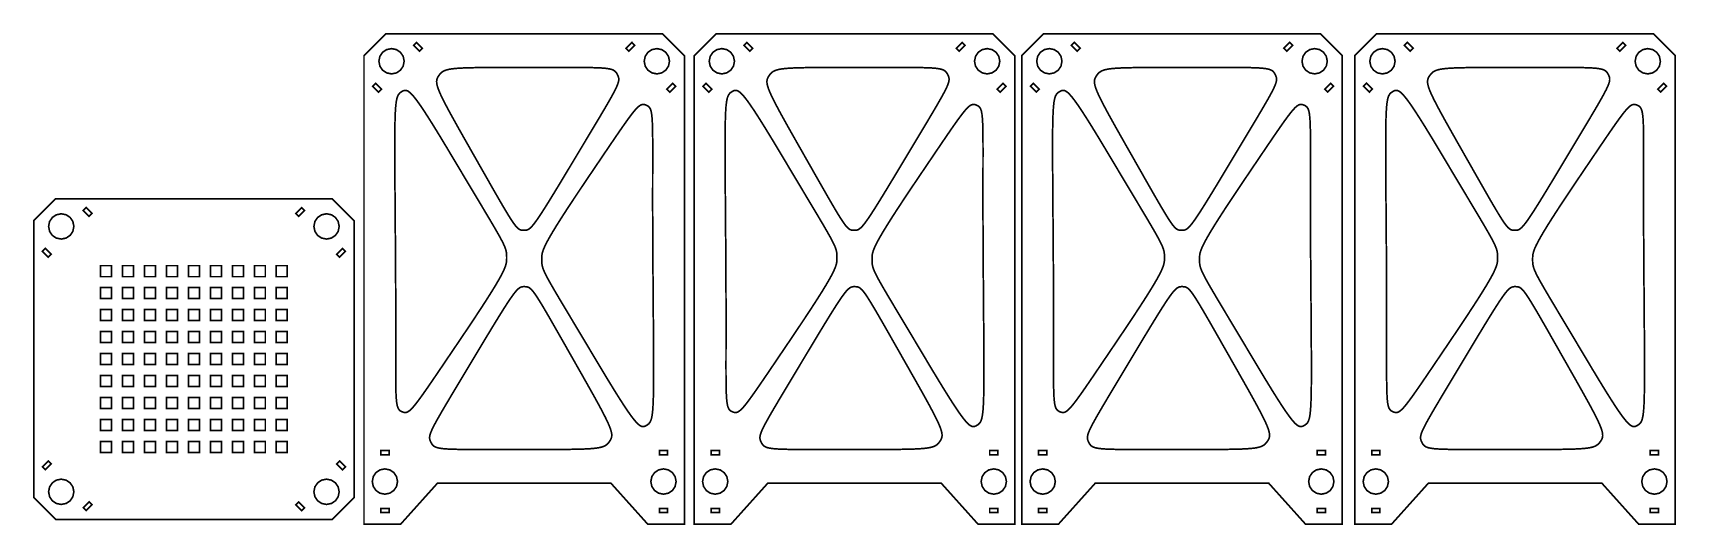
# Model space of a CAD drawing. Extents: x 0 to 39.2, y 0 to 11.7.
import ezdxf

# ---------------------------------------------------------------- set-up
doc = ezdxf.new("R2010")
doc.units = 0
doc.layers.get('0').update_dxf_attribs({"linetype": 'CONTINUOUS'})

msp = doc.modelspace()

# ---------------------------------------------------------------- linework, layer by layer
at = {"color": 0, "const_width": 0.03937}
for points in [[(7.89372, 0.01964), (7.89372, 11.1913), (8.41504, 11.7126), (15.0101, 11.7126), (15.5315, 11.1913), (15.5315, 0.01964), (14.6604, 0.01964), (13.7817, 0.997885), (9.64356, 0.997885), (8.76476, 0.01964), (7.89372, 0.01964)], [(8.24903, 11.056), (8.27268, 11.1733), (8.33724, 11.269), (8.433, 11.3336), (8.55024, 11.3573), (8.66743, 11.3336), (8.76313, 11.269), (8.82769, 11.1733), (8.8514, 11.056), (8.82769, 10.9389), (8.76313, 10.8432), (8.66743, 10.7786), (8.55024, 10.7549), (8.433, 10.7786), (8.33724, 10.8432), (8.27268, 10.9389), (8.24903, 11.056)], [(9.21468, 11.2963), (9.28429, 11.3659), (9.14512, 11.5052), (9.07553, 11.4355), (9.21468, 11.2963)], [(14.2106, 11.2963), (14.1408, 11.3659), (14.2801, 11.5052), (14.3497, 11.4355), (14.2106, 11.2963)], [(15.1761, 11.056), (15.1525, 11.1733), (15.0879, 11.269), (14.9922, 11.3336), (14.875, 11.3573), (14.7578, 11.3336), (14.6619, 11.269), (14.5975, 11.1733), (14.5738, 11.056), (14.5975, 10.9389), (14.6619, 10.8432), (14.7578, 10.7786), (14.875, 10.7549), (14.9922, 10.7786), (15.0879, 10.8432), (15.1525, 10.9389), (15.1761, 11.056)], [(15.7678, 0.01964), (15.7678, 11.1913), (16.289, 11.7126), (22.8842, 11.7126), (23.4056, 11.1913), (23.4056, 0.01964), (22.5344, 0.01964), (21.6557, 0.997885), (17.5176, 0.997885), (16.6387, 0.01964), (15.7678, 0.01964)], [(16.1231, 11.056), (16.1467, 11.1733), (16.2112, 11.269), (16.3069, 11.3336), (16.4242, 11.3573), (16.5414, 11.3336), (16.6372, 11.269), (16.7017, 11.1733), (16.7254, 11.056), (16.7017, 10.9389), (16.6372, 10.8432), (16.5414, 10.7786), (16.4242, 10.7549), (16.3069, 10.7786), (16.2112, 10.8432), (16.1467, 10.9389), (16.1231, 11.056)], [(17.0888, 11.2963), (17.1583, 11.3659), (17.0192, 11.5052), (16.9496, 11.4355), (17.0888, 11.2963)], [(22.0846, 11.2963), (22.0149, 11.3659), (22.1542, 11.5052), (22.2237, 11.4355), (22.0846, 11.2963)], [(23.0501, 11.056), (23.0265, 11.1733), (22.9619, 11.269), (22.8661, 11.3336), (22.749, 11.3573), (22.6317, 11.3336), (22.536, 11.269), (22.4715, 11.1733), (22.4478, 11.056), (22.4715, 10.9389), (22.536, 10.8432), (22.6317, 10.7786), (22.749, 10.7549), (22.8661, 10.7786), (22.9619, 10.8432), (23.0265, 10.9389), (23.0501, 11.056)], [(23.5746, 0.01964), (23.5746, 11.1913), (24.0958, 11.7126), (30.691, 11.7126), (31.2124, 11.1913), (31.2124, 0.01964), (30.3413, 0.01964), (29.4625, 0.997885), (25.3244, 0.997885), (24.4456, 0.01964), (23.5746, 0.01964)], [(23.9299, 11.056), (23.9535, 11.1733), (24.0181, 11.269), (24.1139, 11.3336), (24.2311, 11.3573), (24.3482, 11.3336), (24.444, 11.269), (24.5086, 11.1733), (24.5322, 11.056), (24.5086, 10.9389), (24.444, 10.8432), (24.3482, 10.7786), (24.2311, 10.7549), (24.1139, 10.7786), (24.0181, 10.8432), (23.9535, 10.9389), (23.9299, 11.056)], [(24.8956, 11.2963), (24.9651, 11.3659), (24.826, 11.5052), (24.7564, 11.4355), (24.8956, 11.2963)], [(29.8914, 11.2963), (29.8217, 11.3659), (29.961, 11.5052), (30.0306, 11.4355), (29.8914, 11.2963)], [(30.8571, 11.056), (30.8333, 11.1733), (30.7688, 11.269), (30.6731, 11.3336), (30.5558, 11.3573), (30.4386, 11.3336), (30.3429, 11.269), (30.2783, 11.1733), (30.2547, 11.056), (30.2783, 10.9389), (30.3429, 10.8432), (30.4386, 10.7786), (30.5558, 10.7549), (30.6731, 10.7786), (30.7688, 10.8432), (30.8333, 10.9389), (30.8571, 11.056)], [(31.5157, 0.01964), (31.5157, 11.1913), (32.0371, 11.7126), (38.6322, 11.7126), (39.1535, 11.1913), (39.1535, 0.01964), (38.2825, 0.01964), (37.4038, 0.997885), (33.2656, 0.997885), (32.3868, 0.01964), (31.5157, 0.01964)], [(31.8711, 11.056), (31.8947, 11.1733), (31.9593, 11.269), (32.055, 11.3336), (32.1722, 11.3573), (32.2894, 11.3336), (32.3851, 11.269), (32.4497, 11.1733), (32.4735, 11.056), (32.4497, 10.9389), (32.3851, 10.8432), (32.2894, 10.7786), (32.1722, 10.7549), (32.055, 10.7786), (31.9593, 10.8432), (31.8947, 10.9389), (31.8711, 11.056)], [(32.8368, 11.2963), (32.9064, 11.3659), (32.7671, 11.5052), (32.6975, 11.4355), (32.8368, 11.2963)], [(37.8325, 11.2963), (37.7629, 11.3659), (37.9021, 11.5052), (37.9717, 11.4355), (37.8325, 11.2963)], [(38.7982, 11.056), (38.7746, 11.1733), (38.71, 11.269), (38.6142, 11.3336), (38.4971, 11.3573), (38.3797, 11.3336), (38.284, 11.269), (38.2194, 11.1733), (38.1958, 11.056), (38.2194, 10.9389), (38.284, 10.8432), (38.3797, 10.7786), (38.4971, 10.7549), (38.6142, 10.7786), (38.71, 10.8432), (38.7746, 10.9389), (38.7982, 11.056)], [(13.934, 10.7394), (13.9492, 10.7075), (13.9606, 10.6765), (13.9668, 10.644), (13.9668, 10.6075), (13.9593, 10.5646), (13.9432, 10.5127), (13.9174, 10.4494), (13.8805, 10.3722), (13.8317, 10.2787), (13.7695, 10.1663), (13.6929, 10.0326), (13.6007, 9.87511), (13.4917, 9.6914), (13.3648, 9.47894), (13.2188, 9.23529), (13.0525, 8.95796), (12.8511, 8.62224), (12.6739, 8.32769), (12.5192, 8.07172), (12.3851, 7.85161), (12.2696, 7.66471), (12.171, 7.50825), (12.0872, 7.37956), (12.0167, 7.27593), (11.9573, 7.19476), (11.9073, 7.13319), (11.8648, 7.08871), (11.8278, 7.05843), (11.7947, 7.03982), (11.7635, 7.03006), (11.7322, 7.02658), (11.6992, 7.02653), (11.6659, 7.02826), (11.635, 7.03353), (11.6046, 7.04519), (11.5727, 7.06592), (11.5374, 7.09864), (11.4969, 7.146), (11.4492, 7.21094), (11.3924, 7.29617), (11.3247, 7.40446), (11.244, 7.53868), (11.1485, 7.70161), (11.0364, 7.89594), (10.9057, 8.12463), (10.7544, 8.39031), (10.5807, 8.69586), (10.3828, 9.044), (10.2425, 9.29107), (10.1193, 9.50971), (10.0122, 9.70204), (9.92014, 9.87001), (9.8425, 10.0156), (9.77826, 10.1409), (9.72657, 10.2479), (9.68647, 10.3385), (9.65717, 10.4148), (9.63769, 10.4788), (9.62728, 10.5326), (9.62489, 10.5779), (9.62972, 10.617), (9.64085, 10.6518), (9.65744, 10.6842), (9.6786, 10.7164), (9.70415, 10.7502), (9.73182, 10.7797), (9.76389, 10.8053), (9.80274, 10.8272), (9.85075, 10.8458), (9.91026, 10.8613), (9.98367, 10.8739), (10.0733, 10.8841), (10.1816, 10.8919), (10.3109, 10.8978), (10.4636, 10.9021), (10.642, 10.9048), (10.8485, 10.9065), (11.0854, 10.9073), (11.3553, 10.9076), (11.6603, 10.9074), (12.0313, 10.9076), (12.3577, 10.908), (12.6426, 10.9083), (12.8889, 10.9081), (13.0997, 10.9072), (13.2779, 10.9051), (13.4266, 10.9014), (13.5488, 10.8958), (13.6476, 10.888), (13.7258, 10.8775), (13.7866, 10.8641), (13.833, 10.8473), (13.8678, 10.8268), (13.8943, 10.8023), (13.9153, 10.7732), (13.934, 10.7394)], [(21.8079, 10.7394), (21.8232, 10.7075), (21.8346, 10.6765), (21.8408, 10.644), (21.8407, 10.6075), (21.8333, 10.5646), (21.8172, 10.5127), (21.7914, 10.4494), (21.7546, 10.3722), (21.7056, 10.2787), (21.6435, 10.1663), (21.5669, 10.0326), (21.4747, 9.87511), (21.3657, 9.6914), (21.2387, 9.47894), (21.0928, 9.23529), (20.9265, 8.95796), (20.725, 8.62224), (20.5479, 8.32769), (20.3932, 8.07172), (20.259, 7.85161), (20.1436, 7.66471), (20.045, 7.50825), (19.9612, 7.37956), (19.8907, 7.27593), (19.8314, 7.19476), (19.7813, 7.13319), (19.7387, 7.08871), (19.7019, 7.05843), (19.6688, 7.03982), (19.6375, 7.03006), (19.6063, 7.02658), (19.5732, 7.02653), (19.54, 7.02826), (19.509, 7.03353), (19.4786, 7.04519), (19.4467, 7.06592), (19.4115, 7.09864), (19.371, 7.146), (19.3232, 7.21094), (19.2664, 7.29617), (19.1986, 7.40446), (19.1181, 7.53868), (19.0226, 7.70161), (18.9104, 7.89594), (18.7797, 8.12463), (18.6285, 8.39031), (18.4547, 8.69586), (18.2568, 9.044), (18.1165, 9.29107), (17.9933, 9.50971), (17.8861, 9.70204), (17.7942, 9.87001), (17.7165, 10.0156), (17.6522, 10.1409), (17.6006, 10.2479), (17.5606, 10.3385), (17.5311, 10.4148), (17.5117, 10.4788), (17.5012, 10.5326), (17.4989, 10.5779), (17.5038, 10.617), (17.5149, 10.6518), (17.5315, 10.6842), (17.5526, 10.7164), (17.5782, 10.7502), (17.6058, 10.7797), (17.6379, 10.8053), (17.6768, 10.8272), (17.7247, 10.8458), (17.7843, 10.8613), (17.8576, 10.8739), (17.9474, 10.8841), (18.0557, 10.8919), (18.185, 10.8978), (18.3376, 10.9021), (18.516, 10.9048), (18.7225, 10.9065), (18.9594, 10.9073), (19.2293, 10.9076), (19.5343, 10.9074), (19.9053, 10.9076), (20.2317, 10.908), (20.5167, 10.9083), (20.7629, 10.9081), (20.9737, 10.9072), (21.1519, 10.9051), (21.3006, 10.9014), (21.4229, 10.8958), (21.5215, 10.888), (21.5999, 10.8775), (21.6606, 10.8641), (21.7069, 10.8473), (21.7418, 10.8268), (21.7683, 10.8023), (21.7893, 10.7732), (21.8079, 10.7394)], [(29.6149, 10.7394), (29.63, 10.7075), (29.6414, 10.6765), (29.6476, 10.644), (29.6476, 10.6075), (29.6401, 10.5646), (29.624, 10.5127), (29.5982, 10.4494), (29.5614, 10.3722), (29.5125, 10.2787), (29.4503, 10.1663), (29.3737, 10.0326), (29.2815, 9.87511), (29.1725, 9.6914), (29.0457, 9.47894), (28.8996, 9.23529), (28.7333, 8.95796), (28.5319, 8.62224), (28.3547, 8.32769), (28.2001, 8.07172), (28.066, 7.85161), (27.9504, 7.66471), (27.8518, 7.50825), (27.7681, 7.37956), (27.6975, 7.27593), (27.6382, 7.19476), (27.5881, 7.13319), (27.5456, 7.08871), (27.5088, 7.05843), (27.4756, 7.03982), (27.4443, 7.03006), (27.4131, 7.02658), (27.38, 7.02653), (27.3467, 7.02826), (27.3158, 7.03353), (27.2854, 7.04519), (27.2536, 7.06592), (27.2183, 7.09864), (27.1778, 7.146), (27.1301, 7.21094), (27.0733, 7.29617), (27.0056, 7.40446), (26.9249, 7.53868), (26.8294, 7.70161), (26.7172, 7.89594), (26.5865, 8.12463), (26.4353, 8.39031), (26.2617, 8.69586), (26.0636, 9.044), (25.9233, 9.29107), (25.8001, 9.50971), (25.6929, 9.70204), (25.601, 9.87001), (25.5233, 10.0156), (25.459, 10.1409), (25.4074, 10.2479), (25.3674, 10.3385), (25.3381, 10.4148), (25.3185, 10.4788), (25.3081, 10.5326), (25.3057, 10.5779), (25.3106, 10.617), (25.3217, 10.6518), (25.3383, 10.6842), (25.3594, 10.7164), (25.385, 10.7502), (25.4126, 10.7797), (25.4447, 10.8053), (25.4836, 10.8272), (25.5315, 10.8458), (25.5911, 10.8613), (25.6644, 10.8739), (25.7542, 10.8841), (25.8625, 10.8919), (25.9918, 10.8978), (26.1444, 10.9021), (26.3228, 10.9048), (26.5293, 10.9065), (26.7663, 10.9073), (27.0361, 10.9076), (27.3411, 10.9074), (27.7121, 10.9076), (28.0385, 10.908), (28.3235, 10.9083), (28.5697, 10.9081), (28.7806, 10.9072), (28.9588, 10.9051), (29.1075, 10.9014), (29.2297, 10.8958), (29.3285, 10.888), (29.4067, 10.8775), (29.4675, 10.8641), (29.5138, 10.8473), (29.5486, 10.8268), (29.5751, 10.8023), (29.5961, 10.7732), (29.6149, 10.7394)], [(37.556, 10.7394), (37.5712, 10.7075), (37.5826, 10.6765), (37.5887, 10.644), (37.5887, 10.6075), (37.5813, 10.5646), (37.5653, 10.5127), (37.5393, 10.4494), (37.5025, 10.3722), (37.4536, 10.2787), (37.3915, 10.1663), (37.3149, 10.0326), (37.2228, 9.87511), (37.1137, 9.6914), (36.9868, 9.47894), (36.8408, 9.23529), (36.6746, 8.95796), (36.4731, 8.62224), (36.296, 8.32769), (36.1412, 8.07172), (36.0071, 7.85161), (35.8917, 7.66471), (35.7929, 7.50825), (35.7093, 7.37956), (35.6388, 7.27593), (35.5793, 7.19476), (35.5293, 7.13319), (35.4868, 7.08871), (35.4499, 7.05843), (35.4167, 7.03982), (35.3854, 7.03006), (35.3542, 7.02658), (35.3212, 7.02653), (35.2879, 7.02826), (35.2571, 7.03353), (35.2267, 7.04519), (35.1947, 7.06592), (35.1594, 7.09864), (35.119, 7.146), (35.0712, 7.21094), (35.0144, 7.29617), (34.9467, 7.40446), (34.8661, 7.53868), (34.7706, 7.70161), (34.6585, 7.89594), (34.5278, 8.12463), (34.3765, 8.39031), (34.2028, 8.69586), (34.0049, 9.044), (33.8646, 9.29107), (33.7414, 9.50971), (33.6342, 9.70204), (33.5422, 9.87001), (33.4646, 10.0156), (33.4003, 10.1409), (33.3486, 10.2479), (33.3085, 10.3385), (33.2792, 10.4148), (33.2597, 10.4788), (33.2493, 10.5326), (33.2469, 10.5779), (33.2518, 10.617), (33.2629, 10.6518), (33.2794, 10.6842), (33.3006, 10.7164), (33.3261, 10.7502), (33.3539, 10.7797), (33.386, 10.8053), (33.4247, 10.8272), (33.4728, 10.8458), (33.5322, 10.8613), (33.6057, 10.8739), (33.6954, 10.8841), (33.8038, 10.8919), (33.9331, 10.8978), (34.0857, 10.9021), (34.264, 10.9048), (34.4706, 10.9065), (34.7075, 10.9073), (34.9772, 10.9076), (35.2822, 10.9074), (35.6533, 10.9076), (35.9797, 10.908), (36.2646, 10.9083), (36.511, 10.9081), (36.7217, 10.9072), (36.9, 10.9051), (37.0486, 10.9014), (37.1708, 10.8958), (37.2696, 10.888), (37.3479, 10.8775), (37.4086, 10.8641), (37.455, 10.8473), (37.4899, 10.8268), (37.5164, 10.8023), (37.5374, 10.7732), (37.556, 10.7394)], [(8.24035, 10.322), (8.30994, 10.3916), (8.17074, 10.5308), (8.10113, 10.4612), (8.24035, 10.322)], [(8.78157, 10.3243), (8.81233, 10.3426), (8.84213, 10.3561), (8.8725, 10.3626), (8.90511, 10.3595), (8.94146, 10.3445), (8.98329, 10.3149), (9.03212, 10.2686), (9.08951, 10.2028), (9.15722, 10.1153), (9.23676, 10.0037), (9.32969, 9.86535), (9.43778, 9.69792), (9.56244, 9.49897), (9.7054, 9.26606), (9.86828, 8.99669), (10.0526, 8.68842), (10.2635, 8.3349), (10.4491, 8.02453), (10.6111, 7.75407), (10.751, 7.52029), (10.8704, 7.31988), (10.9711, 7.14963), (11.0545, 7.00624), (11.1223, 6.8865), (11.176, 6.78717), (11.2173, 6.70492), (11.2479, 6.6365), (11.2692, 6.57878), (11.283, 6.52838), (11.2907, 6.48204), (11.2941, 6.43664), (11.2947, 6.38872), (11.2946, 6.34988), (11.2937, 6.31196), (11.29, 6.27235), (11.2818, 6.22819), (11.267, 6.17681), (11.2438, 6.1154), (11.2103, 6.04135), (11.1648, 5.95176), (11.1051, 5.84403), (11.0296, 5.71533), (10.9363, 5.56293), (10.8233, 5.38411), (10.6889, 5.17611), (10.5309, 4.93619), (10.3477, 4.66168), (10.1373, 4.34972), (9.94174, 4.06087), (9.76942, 3.80615), (9.61843, 3.58356), (9.48714, 3.39111), (9.37369, 3.22678), (9.27632, 3.08854), (9.19325, 2.9745), (9.12272, 2.88254), (9.06293, 2.81076), (9.01215, 2.75706), (8.96858, 2.71951), (8.93044, 2.69613), (8.896, 2.68479), (8.86344, 2.68365), (8.831, 2.6906), (8.79693, 2.70367), (8.76118, 2.7226), (8.73167, 2.74832), (8.70774, 2.78537), (8.68886, 2.83826), (8.67443, 2.91146), (8.6639, 3.0095), (8.65662, 3.13687), (8.65213, 3.29807), (8.64979, 3.49761), (8.64899, 3.73996), (8.64919, 4.02968), (8.64985, 4.37121), (8.65033, 4.76904), (8.65007, 5.22775), (8.64854, 5.75179), (8.64512, 6.34565), (8.64025, 6.99328), (8.63574, 7.56456), (8.63194, 8.06446), (8.62913, 8.49789), (8.62761, 8.8699), (8.62765, 9.18544), (8.62961, 9.44937), (8.63374, 9.66678), (8.64035, 9.84256), (8.64974, 9.98167), (8.66222, 10.0891), (8.67811, 10.1698), (8.69769, 10.2287), (8.72125, 10.2707), (8.74908, 10.301), (8.78157, 10.3243)], [(15.1849, 10.322), (15.1153, 10.3916), (15.2544, 10.5308), (15.324, 10.4612), (15.1849, 10.322)], [(16.1143, 10.322), (16.184, 10.3916), (16.0447, 10.5308), (15.9751, 10.4612), (16.1143, 10.322)], [(16.6556, 10.3243), (16.6864, 10.3426), (16.7161, 10.3561), (16.7465, 10.3626), (16.7792, 10.3595), (16.8154, 10.3445), (16.8574, 10.3149), (16.9061, 10.2686), (16.9636, 10.2028), (17.0313, 10.1153), (17.1107, 10.0037), (17.2038, 9.86535), (17.3118, 9.69792), (17.4365, 9.49897), (17.5794, 9.26606), (17.7424, 8.99669), (17.9267, 8.68842), (18.1375, 8.3349), (18.3232, 8.02453), (18.4851, 7.75407), (18.625, 7.52029), (18.7444, 7.31988), (18.8451, 7.14963), (18.9285, 7.00624), (18.9962, 6.8865), (19.05, 6.78717), (19.0914, 6.70492), (19.1219, 6.6365), (19.1432, 6.57878), (19.1569, 6.52838), (19.1647, 6.48204), (19.1681, 6.43664), (19.1686, 6.38872), (19.1686, 6.34988), (19.1678, 6.31196), (19.164, 6.27235), (19.1558, 6.22819), (19.141, 6.17681), (19.1178, 6.1154), (19.0843, 6.04135), (19.0388, 5.95176), (18.9792, 5.84403), (18.9036, 5.71533), (18.8103, 5.56293), (18.6974, 5.38411), (18.5629, 5.17611), (18.405, 4.93619), (18.2217, 4.66168), (18.0114, 4.34972), (17.8157, 4.06087), (17.6435, 3.80615), (17.4925, 3.58356), (17.3611, 3.39111), (17.2478, 3.22678), (17.1503, 3.08854), (17.0672, 2.9745), (16.9968, 2.88254), (16.9369, 2.81076), (16.8861, 2.75706), (16.8426, 2.71951), (16.8044, 2.69613), (16.77, 2.68479), (16.7375, 2.68365), (16.705, 2.6906), (16.671, 2.70367), (16.6351, 2.7226), (16.6057, 2.74832), (16.5818, 2.78537), (16.5629, 2.83826), (16.5485, 2.91146), (16.5379, 3.0095), (16.5307, 3.13687), (16.5261, 3.29807), (16.5237, 3.49761), (16.5231, 3.73996), (16.5232, 4.02968), (16.5239, 4.37121), (16.5243, 4.76904), (16.524, 5.22775), (16.5226, 5.75179), (16.5192, 6.34565), (16.5143, 6.99328), (16.5097, 7.56456), (16.506, 8.06446), (16.5032, 8.49789), (16.5017, 8.8699), (16.5017, 9.18544), (16.5036, 9.44937), (16.5078, 9.66678), (16.5144, 9.84256), (16.5237, 9.98167), (16.5362, 10.0891), (16.5521, 10.1698), (16.5717, 10.2287), (16.5953, 10.2707), (16.6231, 10.301), (16.6556, 10.3243)], [(23.0589, 10.322), (22.9893, 10.3916), (23.1285, 10.5308), (23.1981, 10.4612), (23.0589, 10.322)], [(23.9211, 10.322), (23.9908, 10.3916), (23.8517, 10.5308), (23.7819, 10.4612), (23.9211, 10.322)], [(24.4624, 10.3243), (24.4932, 10.3426), (24.5231, 10.3561), (24.5533, 10.3626), (24.586, 10.3595), (24.6224, 10.3445), (24.6642, 10.3149), (24.7129, 10.2686), (24.7704, 10.2028), (24.8381, 10.1153), (24.9176, 10.0037), (25.0106, 9.86535), (25.1186, 9.69792), (25.2433, 9.49897), (25.3863, 9.26606), (25.5492, 8.99669), (25.7335, 8.68842), (25.9443, 8.3349), (26.13, 8.02453), (26.2919, 7.75407), (26.4318, 7.52029), (26.5512, 7.31988), (26.6519, 7.14963), (26.7354, 7.00624), (26.8031, 6.8865), (26.8569, 6.78717), (26.8982, 6.70492), (26.9288, 6.6365), (26.9501, 6.57878), (26.9638, 6.52838), (26.9715, 6.48204), (26.975, 6.43664), (26.9756, 6.38872), (26.9754, 6.34988), (26.9746, 6.31196), (26.971, 6.27235), (26.9626, 6.22819), (26.9478, 6.17681), (26.9246, 6.1154), (26.8913, 6.04135), (26.8456, 5.95176), (26.786, 5.84403), (26.7104, 5.71533), (26.6172, 5.56293), (26.5042, 5.38411), (26.3697, 5.17611), (26.2118, 4.93619), (26.0285, 4.66168), (25.8182, 4.34972), (25.6226, 4.06087), (25.4503, 3.80615), (25.2993, 3.58356), (25.1681, 3.39111), (25.0546, 3.22678), (24.9571, 3.08854), (24.874, 2.9745), (24.8036, 2.88254), (24.7438, 2.81076), (24.6929, 2.75706), (24.6494, 2.71951), (24.6113, 2.69613), (24.5768, 2.68479), (24.5443, 2.68365), (24.5118, 2.6906), (24.4778, 2.70367), (24.4419, 2.7226), (24.4125, 2.74832), (24.3886, 2.78537), (24.3697, 2.83826), (24.3553, 2.91146), (24.3447, 3.0095), (24.3375, 3.13687), (24.3331, 3.29807), (24.3306, 3.49761), (24.3299, 3.73996), (24.3301, 4.02968), (24.3307, 4.37121), (24.3312, 4.76904), (24.331, 5.22775), (24.3294, 5.75179), (24.326, 6.34565), (24.3211, 6.99328), (24.3167, 7.56456), (24.3128, 8.06446), (24.31, 8.49789), (24.3085, 8.8699), (24.3085, 9.18544), (24.3104, 9.44937), (24.3146, 9.66678), (24.3213, 9.84256), (24.3306, 9.98167), (24.3431, 10.0891), (24.3589, 10.1698), (24.3785, 10.2287), (24.4021, 10.2707), (24.43, 10.301), (24.4624, 10.3243)], [(30.8657, 10.322), (30.7961, 10.3916), (30.9353, 10.5308), (31.0049, 10.4612), (30.8657, 10.322)], [(31.8624, 10.322), (31.9319, 10.3916), (31.7928, 10.5308), (31.7232, 10.4612), (31.8624, 10.322)], [(32.4036, 10.3243), (32.4344, 10.3426), (32.4642, 10.3561), (32.4946, 10.3626), (32.5272, 10.3595), (32.5635, 10.3445), (32.6053, 10.3149), (32.6542, 10.2686), (32.7115, 10.2028), (32.7793, 10.1153), (32.8588, 10.0037), (32.9518, 9.86535), (33.0597, 9.69792), (33.1844, 9.49897), (33.3274, 9.26606), (33.4903, 8.99669), (33.6746, 8.68842), (33.8856, 8.3349), (34.0711, 8.02453), (34.2331, 7.75407), (34.3731, 7.52029), (34.4925, 7.31988), (34.5931, 7.14963), (34.6765, 7.00624), (34.7443, 6.8865), (34.7981, 6.78717), (34.8394, 6.70492), (34.87, 6.6365), (34.8912, 6.57878), (34.905, 6.52838), (34.9128, 6.48204), (34.9161, 6.43664), (34.9167, 6.38872), (34.9167, 6.34988), (34.9157, 6.31196), (34.9121, 6.27235), (34.9038, 6.22819), (34.889, 6.17681), (34.8658, 6.1154), (34.8324, 6.04135), (34.7868, 5.95176), (34.7272, 5.84403), (34.6517, 5.71533), (34.5583, 5.56293), (34.4454, 5.38411), (34.3108, 5.17611), (34.1531, 4.93619), (33.9697, 4.66168), (33.7594, 4.34972), (33.5638, 4.06087), (33.3915, 3.80615), (33.2406, 3.58356), (33.1092, 3.39111), (32.9957, 3.22678), (32.8983, 3.08854), (32.8153, 2.9745), (32.7447, 2.88254), (32.685, 2.81076), (32.6342, 2.75706), (32.5907, 2.71951), (32.5525, 2.69613), (32.5181, 2.68479), (32.4854, 2.68365), (32.4531, 2.6906), (32.4189, 2.70367), (32.3832, 2.7226), (32.3536, 2.74832), (32.3297, 2.78537), (32.3108, 2.83826), (32.2965, 2.91146), (32.286, 3.0095), (32.2788, 3.13687), (32.2742, 3.29807), (32.2718, 3.49761), (32.2711, 3.73996), (32.2713, 4.02968), (32.2719, 4.37121), (32.2724, 4.76904), (32.2721, 5.22775), (32.2706, 5.75179), (32.2672, 6.34565), (32.2624, 6.99328), (32.2578, 7.56456), (32.254, 8.06446), (32.2513, 8.49789), (32.2496, 8.8699), (32.2497, 9.18544), (32.2517, 9.44937), (32.2557, 9.66678), (32.2624, 9.84256), (32.2718, 9.98167), (32.2843, 10.0891), (32.3001, 10.1698), (32.3197, 10.2287), (32.3433, 10.2707), (32.3711, 10.301), (32.4036, 10.3243)], [(38.8069, 10.322), (38.7374, 10.3916), (38.8765, 10.5308), (38.9461, 10.4612), (38.8069, 10.322)], [(14.6436, 2.38612), (14.6128, 2.36794), (14.5831, 2.35439), (14.5526, 2.34793), (14.52, 2.35101), (14.4836, 2.3661), (14.4419, 2.39561), (14.3931, 2.442), (14.3356, 2.50776), (14.2679, 2.59521), (14.1885, 2.70688), (14.0954, 2.84521), (13.9874, 3.01264), (13.8627, 3.21158), (13.7198, 3.44456), (13.5569, 3.71386), (13.3726, 4.02208), (13.1617, 4.37565), (12.9761, 4.68599), (12.8141, 4.95649), (12.6742, 5.19026), (12.5547, 5.39068), (12.4541, 5.56093), (12.3707, 5.70432), (12.3029, 5.82406), (12.2491, 5.92339), (12.2078, 6.00564), (12.1773, 6.074), (12.1559, 6.13178), (12.1422, 6.18218), (12.1344, 6.22846), (12.1311, 6.27393), (12.1305, 6.32178), (12.1305, 6.36068), (12.1315, 6.3986), (12.1351, 6.43821), (12.1434, 6.48236), (12.1582, 6.53375), (12.1814, 6.59517), (12.2148, 6.66922), (12.2604, 6.75879), (12.32, 6.86654), (12.3956, 6.99522), (12.4888, 7.14763), (12.6018, 7.32644), (12.7363, 7.53444), (12.8942, 7.77436), (13.0775, 8.04889), (13.2879, 8.36079), (13.4834, 8.64968), (13.6557, 8.9044), (13.8067, 9.12701), (13.9381, 9.31944), (14.0514, 9.48378), (14.1488, 9.62196), (14.2319, 9.73606), (14.3025, 9.82796), (14.3622, 9.89979), (14.4129, 9.9535), (14.4565, 9.99104), (14.4947, 10.0145), (14.5292, 10.0258), (14.5617, 10.027), (14.5942, 10.02), (14.6282, 10.0069), (14.6639, 9.98801), (14.6935, 9.96224), (14.7174, 9.92518), (14.7363, 9.87229), (14.7507, 9.79904), (14.7613, 9.70101), (14.7685, 9.57363), (14.7731, 9.41243), (14.7754, 9.21289), (14.7761, 8.97054), (14.776, 8.68088), (14.7753, 8.33936), (14.7749, 7.94146), (14.775, 7.48281), (14.7765, 6.95876), (14.78, 6.36486), (14.7849, 5.71729), (14.7894, 5.146), (14.7932, 4.64611), (14.796, 4.21268), (14.7976, 3.84065), (14.7975, 3.52513), (14.7956, 3.26118), (14.7914, 3.04378), (14.7849, 2.868), (14.7754, 2.72889), (14.7629, 2.62147), (14.7471, 2.54081), (14.7275, 2.48188), (14.7039, 2.43978), (14.6761, 2.4095), (14.6436, 2.38612)], [(22.5176, 2.38612), (22.4868, 2.36794), (22.4571, 2.35439), (22.4267, 2.34793), (22.394, 2.35101), (22.3576, 2.3661), (22.3158, 2.39561), (22.2671, 2.442), (22.2096, 2.50776), (22.1419, 2.59521), (22.0625, 2.70688), (21.9694, 2.84521), (21.8614, 3.01264), (21.7367, 3.21158), (21.5938, 3.44456), (21.4308, 3.71386), (21.2465, 4.02208), (21.0357, 4.37565), (20.85, 4.68599), (20.6881, 4.95649), (20.5482, 5.19026), (20.4288, 5.39068), (20.3281, 5.56093), (20.2447, 5.70432), (20.1769, 5.82406), (20.1232, 5.92339), (20.0818, 6.00564), (20.0512, 6.074), (20.03, 6.13178), (20.0163, 6.18218), (20.0085, 6.22846), (20.0051, 6.27393), (20.0046, 6.32178), (20.0046, 6.36068), (20.0054, 6.3986), (20.0092, 6.43821), (20.0174, 6.48236), (20.0322, 6.53375), (20.0553, 6.59517), (20.0888, 6.66922), (20.1344, 6.75879), (20.194, 6.86654), (20.2696, 6.99522), (20.3629, 7.14763), (20.4758, 7.32644), (20.6103, 7.53444), (20.7682, 7.77436), (20.9514, 8.04889), (21.1619, 8.36079), (21.3574, 8.64968), (21.5297, 8.9044), (21.6807, 9.12701), (21.8119, 9.31944), (21.9254, 9.48378), (22.0228, 9.62196), (22.106, 9.73606), (22.1765, 9.82796), (22.2363, 9.89979), (22.2869, 9.9535), (22.3306, 9.99104), (22.3688, 10.0145), (22.4032, 10.0258), (22.4357, 10.027), (22.4682, 10.02), (22.5022, 10.0069), (22.5379, 9.98801), (22.5675, 9.96224), (22.5914, 9.92518), (22.6103, 9.87229), (22.6247, 9.79904), (22.6353, 9.70101), (22.6425, 9.57363), (22.6471, 9.41243), (22.6494, 9.21289), (22.6501, 8.97054), (22.65, 8.68088), (22.6493, 8.33936), (22.6487, 7.94146), (22.649, 7.48281), (22.6506, 6.95876), (22.654, 6.36486), (22.6589, 5.71729), (22.6635, 5.146), (22.6672, 4.64611), (22.67, 4.21268), (22.6715, 3.84065), (22.6715, 3.52513), (22.6696, 3.26118), (22.6654, 3.04378), (22.6588, 2.868), (22.6494, 2.72889), (22.6369, 2.62147), (22.621, 2.54081), (22.6014, 2.48188), (22.5779, 2.43978), (22.5501, 2.4095), (22.5176, 2.38612)], [(30.3244, 2.38612), (30.2936, 2.36794), (30.2639, 2.35439), (30.2335, 2.34793), (30.2008, 2.35101), (30.1646, 2.3661), (30.1228, 2.39561), (30.0739, 2.442), (30.0165, 2.50776), (29.9488, 2.59521), (29.8693, 2.70688), (29.7762, 2.84521), (29.6682, 3.01264), (29.5436, 3.21158), (29.4006, 3.44456), (29.2378, 3.71386), (29.0535, 4.02208), (28.8425, 4.37565), (28.6569, 4.68599), (28.495, 4.95649), (28.355, 5.19026), (28.2356, 5.39068), (28.1349, 5.56093), (28.0515, 5.70432), (27.9837, 5.82406), (27.93, 5.92339), (27.8886, 6.00564), (27.8581, 6.074), (27.8368, 6.13178), (27.8231, 6.18218), (27.8153, 6.22846), (27.8119, 6.27393), (27.8114, 6.32178), (27.8114, 6.36068), (27.8122, 6.3986), (27.816, 6.43821), (27.8242, 6.48236), (27.839, 6.53375), (27.8622, 6.59517), (27.8956, 6.66922), (27.9413, 6.75879), (28.0008, 6.86654), (28.0764, 6.99522), (28.1696, 7.14763), (28.2826, 7.32644), (28.4172, 7.53444), (28.575, 7.77436), (28.7583, 8.04889), (28.9688, 8.36079), (29.1642, 8.64968), (29.3365, 8.9044), (29.4875, 9.12701), (29.6188, 9.31944), (29.7324, 9.48378), (29.8297, 9.62196), (29.9128, 9.73606), (29.9833, 9.82796), (30.0431, 9.89979), (30.0939, 9.9535), (30.1374, 9.99104), (30.1756, 10.0145), (30.21, 10.0258), (30.2425, 10.027), (30.275, 10.02), (30.3092, 10.0069), (30.3449, 9.98801), (30.3743, 9.96224), (30.3983, 9.92518), (30.4172, 9.87229), (30.4315, 9.79904), (30.4421, 9.70101), (30.4494, 9.57363), (30.4539, 9.41243), (30.4563, 9.21289), (30.4571, 8.97054), (30.4568, 8.68088), (30.4561, 8.33936), (30.4557, 7.94146), (30.4558, 7.48281), (30.4575, 6.95876), (30.4608, 6.36486), (30.4657, 5.71729), (30.4703, 5.146), (30.474, 4.64611), (30.4768, 4.21268), (30.4785, 3.84065), (30.4783, 3.52513), (30.4764, 3.26118), (30.4722, 3.04378), (30.4657, 2.868), (30.4563, 2.72889), (30.4437, 2.62147), (30.4279, 2.54081), (30.4083, 2.48188), (30.3847, 2.43978), (30.3569, 2.4095), (30.3244, 2.38612)], [(38.2657, 2.38612), (38.2349, 2.36794), (38.2051, 2.35439), (38.1747, 2.34793), (38.1421, 2.35101), (38.1057, 2.3661), (38.0639, 2.39561), (38.0151, 2.442), (37.9576, 2.50776), (37.89, 2.59521), (37.8104, 2.70688), (37.7175, 2.84521), (37.6094, 3.01264), (37.4847, 3.21158), (37.3418, 3.44456), (37.1789, 3.71386), (36.9946, 4.02208), (36.7837, 4.37565), (36.5981, 4.68599), (36.4361, 4.95649), (36.2963, 5.19026), (36.1768, 5.39068), (36.0761, 5.56093), (35.9926, 5.70432), (35.9249, 5.82406), (35.8711, 5.92339), (35.8299, 6.00564), (35.7993, 6.074), (35.7779, 6.13178), (35.7642, 6.18218), (35.7564, 6.22846), (35.7531, 6.27393), (35.7525, 6.32178), (35.7525, 6.36068), (35.7535, 6.3986), (35.7571, 6.43821), (35.7654, 6.48236), (35.7803, 6.53375), (35.8033, 6.59517), (35.8368, 6.66922), (35.8825, 6.75879), (35.9421, 6.86654), (36.0176, 6.99522), (36.1108, 7.14763), (36.2238, 7.32644), (36.3583, 7.53444), (36.5162, 7.77436), (36.6994, 8.04889), (36.9099, 8.36079), (37.1054, 8.64968), (37.2778, 8.9044), (37.4288, 9.12701), (37.56, 9.31944), (37.6735, 9.48378), (37.7708, 9.62196), (37.8539, 9.73606), (37.9244, 9.82796), (37.9843, 9.89979), (38.035, 9.9535), (38.0786, 9.99104), (38.1168, 10.0145), (38.1512, 10.0258), (38.1838, 10.027), (38.2163, 10.02), (38.2503, 10.0069), (38.286, 9.98801), (38.3156, 9.96224), (38.3394, 9.92518), (38.3583, 9.87229), (38.3728, 9.79904), (38.3833, 9.70101), (38.3906, 9.57363), (38.3951, 9.41243), (38.3974, 9.21289), (38.3982, 8.97054), (38.3981, 8.68088), (38.3974, 8.33936), (38.3968, 7.94146), (38.3971, 7.48281), (38.3986, 6.95876), (38.4021, 6.36486), (38.4069, 5.71729), (38.4115, 5.146), (38.4153, 4.64611), (38.4181, 4.21268), (38.4196, 3.84065), (38.4196, 3.52513), (38.4176, 3.26118), (38.4135, 3.04378), (38.4068, 2.868), (38.3975, 2.72889), (38.3849, 2.62147), (38.369, 2.54081), (38.3494, 2.48188), (38.326, 2.43978), (38.2981, 2.4095), (38.2657, 2.38612)], [(0.019694, 0.659125), (0.541015, 0.137804), (7.13613, 0.13775), (7.65744, 0.659125), (7.6575, 7.25424), (7.13613, 7.77556), (0.541015, 7.77556), (0.019694, 7.25424), (0.019694, 0.659125)], [(1.41026, 7.42893), (1.34066, 7.35932), (1.2015, 7.49854), (1.2711, 7.56814), (1.41026, 7.42893)], [(6.33649, 7.35932), (6.26687, 7.42893), (6.40608, 7.56814), (6.47569, 7.49854), (6.33649, 7.35932)], [(0.676215, 7.42025), (0.558974, 7.3966), (0.463271, 7.33203), (0.398708, 7.23628), (0.375054, 7.11903), (0.398708, 7.00185), (0.463271, 6.90614), (0.558974, 6.84158), (0.676215, 6.81787), (0.793403, 6.84158), (0.889106, 6.90614), (0.953668, 7.00185), (0.977376, 7.11903), (0.953668, 7.23628), (0.889106, 7.33203), (0.793403, 7.3966), (0.676215, 7.42025)], [(7.30214, 7.11903), (7.27843, 7.23628), (7.21386, 7.33203), (7.11817, 7.3966), (7.00097, 7.42025), (6.88374, 7.3966), (6.78797, 7.33203), (6.72342, 7.23628), (6.69976, 7.11903), (6.72342, 7.00185), (6.78797, 6.90614), (6.88374, 6.84158), (7.00097, 6.81787), (7.11817, 6.84158), (7.21386, 6.90614), (7.27843, 7.00185), (7.30214, 7.11903)], [(0.435926, 6.45458), (0.366319, 6.38499), (0.227106, 6.52414), (0.296713, 6.59375), (0.435926, 6.45458)], [(7.31082, 6.38499), (7.24126, 6.45458), (7.38043, 6.59375), (7.45003, 6.52419), (7.31082, 6.38499)], [(1.61149, 6.18375), (1.87349, 6.18375), (1.87349, 5.92182), (1.61149, 5.92182), (1.61149, 6.18375)], [(2.13553, 6.18375), (2.39751, 6.18375), (2.39751, 5.92182), (2.13553, 5.92182), (2.13553, 6.18375)], [(2.6595, 6.18375), (2.92156, 6.18375), (2.92156, 5.92182), (2.6595, 5.92182), (2.6595, 6.18375)], [(3.18354, 6.18375), (3.44558, 6.18375), (3.44558, 5.92182), (3.18354, 5.92182), (3.18354, 6.18375)], [(3.70757, 6.18375), (3.96957, 6.18375), (3.96957, 5.92182), (3.70757, 5.92182), (3.70757, 6.18375)], [(4.23161, 6.18375), (4.4936, 6.18375), (4.4936, 5.92182), (4.23161, 5.92182), (4.23161, 6.18375)], [(4.75564, 6.18375), (5.01764, 6.18375), (5.01764, 5.92182), (4.75564, 5.92182), (4.75564, 6.18375)], [(5.27968, 6.18375), (5.54167, 6.18375), (5.54167, 5.92182), (5.27968, 5.92182), (5.27968, 6.18375)], [(5.80365, 6.18375), (6.06569, 6.18375), (6.06569, 5.92182), (5.80365, 5.92182), (5.80365, 6.18375)], [(1.61149, 5.65978), (1.87349, 5.65978), (1.87349, 5.39774), (1.61149, 5.39774), (1.61149, 5.65978)], [(2.13553, 5.65978), (2.39751, 5.65978), (2.39751, 5.39774), (2.13553, 5.39774), (2.13553, 5.65978)], [(2.6595, 5.65978), (2.92156, 5.65978), (2.92156, 5.39774), (2.6595, 5.39774), (2.6595, 5.65978)], [(3.18354, 5.65978), (3.44558, 5.65978), (3.44558, 5.39774), (3.18354, 5.39774), (3.18354, 5.65978)], [(3.70757, 5.65978), (3.96957, 5.65978), (3.96957, 5.39774), (3.70757, 5.39774), (3.70757, 5.65978)], [(4.23161, 5.65978), (4.4936, 5.65978), (4.4936, 5.39774), (4.23161, 5.39774), (4.23161, 5.65978)], [(4.75564, 5.65978), (5.01764, 5.65978), (5.01764, 5.39774), (4.75564, 5.39774), (4.75564, 5.65978)], [(5.27968, 5.65978), (5.54167, 5.65978), (5.54167, 5.39774), (5.27968, 5.39774), (5.27968, 5.65978)], [(5.80365, 5.65978), (6.06569, 5.65978), (6.06569, 5.39774), (5.80365, 5.39774), (5.80365, 5.65978)], [(9.49126, 1.97108), (9.47597, 2.00304), (9.46463, 2.03401), (9.45839, 2.06651), (9.45844, 2.10297), (9.46593, 2.14594), (9.48199, 2.19786), (9.50786, 2.26112), (9.54465, 2.33832), (9.59353, 2.43192), (9.65571, 2.54428), (9.73232, 2.678), (9.82449, 2.83544), (9.93349, 3.01915), (10.0604, 3.23161), (10.2064, 3.47526), (10.3727, 3.75256), (10.5741, 4.08832), (10.7513, 4.38286), (10.9059, 4.63883), (11.0401, 4.85894), (11.1555, 5.04585), (11.2542, 5.20231), (11.3379, 5.331), (11.4085, 5.43457), (11.4679, 5.51579), (11.5179, 5.57731), (11.5604, 5.62185), (11.5973, 5.65207), (11.6305, 5.67074), (11.6617, 5.68044), (11.6929, 5.68397), (11.726, 5.68392), (11.7592, 5.68224), (11.7901, 5.67697), (11.8205, 5.66536), (11.8524, 5.64458), (11.8877, 5.61193), (11.9282, 5.56451), (11.9759, 5.49962), (12.0327, 5.41439), (12.1005, 5.3061), (12.1812, 5.17188), (12.2766, 5.00896), (12.3887, 4.81461), (12.5195, 4.58594), (12.6707, 4.32026), (12.8444, 4.01471), (13.0424, 3.6665), (13.1826, 3.41949), (13.3059, 3.20085), (13.413, 3.00851), (13.505, 2.84056), (13.5827, 2.69493), (13.6469, 2.56961), (13.6986, 2.46268), (13.7387, 2.37201), (13.768, 2.29568), (13.7874, 2.23172), (13.7979, 2.178), (13.8003, 2.13265), (13.7955, 2.09358), (13.7843, 2.05881), (13.7677, 2.02632), (13.7466, 1.99408), (13.721, 1.96039), (13.6934, 1.93087), (13.6613, 1.90528), (13.6224, 1.88331), (13.5744, 1.86475), (13.5149, 1.84928), (13.4415, 1.83658), (13.3518, 1.82644), (13.2435, 1.81858), (13.1142, 1.81267), (12.9615, 1.80849), (12.7832, 1.80567), (12.5767, 1.80399), (12.3397, 1.80322), (12.0699, 1.80296), (11.7649, 1.803), (11.3939, 1.80296), (11.0674, 1.80251), (10.7826, 1.80225), (10.5362, 1.8024), (10.3255, 1.80333), (10.1472, 1.8055), (9.99854, 1.80914), (9.87631, 1.81472), (9.77756, 1.82254), (9.69933, 1.83301), (9.63857, 1.84646), (9.59224, 1.86322), (9.55735, 1.88374), (9.53088, 1.90831), (9.50988, 1.93728), (9.49126, 1.97108)], [(17.3653, 1.97108), (17.35, 2.00304), (17.3386, 2.03401), (17.3324, 2.06651), (17.3325, 2.10297), (17.3399, 2.14594), (17.356, 2.19786), (17.3818, 2.26112), (17.4186, 2.33832), (17.4675, 2.43192), (17.5297, 2.54428), (17.6063, 2.678), (17.6985, 2.83544), (17.8075, 3.01915), (17.9344, 3.23161), (18.0804, 3.47526), (18.2468, 3.75256), (18.4482, 4.08832), (18.6253, 4.38286), (18.78, 4.63883), (18.9142, 4.85894), (19.0296, 5.04585), (19.1282, 5.20231), (19.2119, 5.331), (19.2825, 5.43457), (19.3418, 5.51579), (19.3918, 5.57731), (19.4344, 5.62185), (19.4714, 5.65207), (19.5044, 5.67074), (19.5357, 5.68044), (19.5669, 5.68397), (19.6, 5.68392), (19.6332, 5.68224), (19.6642, 5.67697), (19.6946, 5.66536), (19.7264, 5.64458), (19.7617, 5.61193), (19.8022, 5.56451), (19.85, 5.49962), (19.9068, 5.41439), (19.9744, 5.3061), (20.0551, 5.17188), (20.1506, 5.00896), (20.2628, 4.81461), (20.3935, 4.58594), (20.5447, 4.32026), (20.7185, 4.01471), (20.9164, 3.6665), (21.0567, 3.41949), (21.1799, 3.20085), (21.2871, 3.00851), (21.379, 2.84056), (21.4567, 2.69493), (21.521, 2.56961), (21.5726, 2.46268), (21.6126, 2.37201), (21.6421, 2.29568), (21.6615, 2.23172), (21.6719, 2.178), (21.6743, 2.13265), (21.6694, 2.09358), (21.6583, 2.05881), (21.6417, 2.02632), (21.6206, 1.99408), (21.595, 1.96039), (21.5674, 1.93087), (21.5353, 1.90528), (21.4964, 1.88331), (21.4485, 1.86475), (21.3889, 1.84928), (21.3154, 1.83658), (21.2258, 1.82644), (21.1175, 1.81858), (20.9882, 1.81267), (20.8356, 1.80849), (20.6572, 1.80567), (20.4507, 1.80399), (20.2138, 1.80322), (19.9439, 1.80296), (19.6389, 1.803), (19.2679, 1.80296), (18.9415, 1.80251), (18.6565, 1.80225), (18.4103, 1.8024), (18.1994, 1.80333), (18.0213, 1.8055), (17.8725, 1.80914), (17.7503, 1.81472), (17.6515, 1.82254), (17.5733, 1.83301), (17.5126, 1.84646), (17.4662, 1.86322), (17.4314, 1.88374), (17.4049, 1.90831), (17.3839, 1.93728), (17.3653, 1.97108)], [(25.1721, 1.97108), (25.1568, 2.00304), (25.1454, 2.03401), (25.1392, 2.06651), (25.1393, 2.10297), (25.1468, 2.14594), (25.1628, 2.19786), (25.1887, 2.26112), (25.2254, 2.33832), (25.2743, 2.43192), (25.3365, 2.54428), (25.4132, 2.678), (25.5053, 2.83544), (25.6143, 3.01915), (25.7413, 3.23161), (25.8872, 3.47526), (26.0536, 3.75256), (26.255, 4.08832), (26.4321, 4.38286), (26.5868, 4.63883), (26.721, 4.85894), (26.8364, 5.04585), (26.935, 5.20231), (27.0187, 5.331), (27.0893, 5.43457), (27.1487, 5.51579), (27.1988, 5.57731), (27.2413, 5.62185), (27.2782, 5.65207), (27.3113, 5.67074), (27.3425, 5.68044), (27.3738, 5.68397), (27.4069, 5.68392), (27.4401, 5.68224), (27.471, 5.67697), (27.5014, 5.66536), (27.5333, 5.64458), (27.5686, 5.61193), (27.6092, 5.56451), (27.6568, 5.49962), (27.7136, 5.41439), (27.7814, 5.3061), (27.8619, 5.17188), (27.9574, 5.00896), (28.0696, 4.81461), (28.2003, 4.58594), (28.3515, 4.32026), (28.5253, 4.01471), (28.7232, 3.6665), (28.8635, 3.41949), (28.9867, 3.20085), (29.0939, 3.00851), (29.1858, 2.84056), (29.2635, 2.69493), (29.3278, 2.56961), (29.3794, 2.46268), (29.4196, 2.37201), (29.4489, 2.29568), (29.4683, 2.23172), (29.4787, 2.178), (29.4811, 2.13265), (29.4763, 2.09358), (29.4651, 2.05881), (29.4486, 2.02632), (29.4275, 1.99408), (29.4018, 1.96039), (29.3742, 1.93087), (29.3421, 1.90528), (29.3033, 1.88331), (29.2553, 1.86475), (29.1957, 1.84928), (29.1224, 1.83658), (29.0326, 1.82644), (28.9243, 1.81858), (28.7951, 1.81267), (28.6424, 1.80849), (28.464, 1.80567), (28.2575, 1.80399), (28.0206, 1.80322), (27.7507, 1.80296), (27.4458, 1.803), (27.0747, 1.80296), (26.7483, 1.80251), (26.4635, 1.80225), (26.2171, 1.8024), (26.0064, 1.80333), (25.8282, 1.8055), (25.6794, 1.80914), (25.5572, 1.81472), (25.4585, 1.82254), (25.3803, 1.83301), (25.3194, 1.84646), (25.2731, 1.86322), (25.2382, 1.88374), (25.2118, 1.90831), (25.1907, 1.93728), (25.1721, 1.97108)], [(33.1133, 1.97108), (33.0979, 2.00304), (33.0867, 2.03401), (33.0804, 2.06651), (33.0804, 2.10297), (33.0879, 2.14594), (33.104, 2.19786), (33.1299, 2.26112), (33.1667, 2.33832), (33.2156, 2.43192), (33.2778, 2.54428), (33.3543, 2.678), (33.4465, 2.83544), (33.5556, 3.01915), (33.6824, 3.23161), (33.8285, 3.47526), (33.9947, 3.75256), (34.1961, 4.08832), (34.3733, 4.38286), (34.5281, 4.63883), (34.6621, 4.85894), (34.7776, 5.04585), (34.8763, 5.20231), (34.96, 5.331), (35.0306, 5.43457), (35.0899, 5.51579), (35.1399, 5.57731), (35.1825, 5.62185), (35.2193, 5.65207), (35.2525, 5.67074), (35.2837, 5.68044), (35.315, 5.68397), (35.3481, 5.68392), (35.3812, 5.68224), (35.4122, 5.67697), (35.4426, 5.66536), (35.4744, 5.64458), (35.5097, 5.61193), (35.5503, 5.56451), (35.5979, 5.49962), (35.6547, 5.41439), (35.7225, 5.3061), (35.8032, 5.17188), (35.8986, 5.00896), (36.0108, 4.81461), (36.1415, 4.58594), (36.2928, 4.32026), (36.4664, 4.01471), (36.6644, 3.6665), (36.8046, 3.41949), (36.9279, 3.20085), (37.035, 3.00851), (37.1269, 2.84056), (37.2047, 2.69493), (37.2689, 2.56961), (37.3207, 2.46268), (37.3607, 2.37201), (37.39, 2.29568), (37.4094, 2.23172), (37.4199, 2.178), (37.4224, 2.13265), (37.4175, 2.09358), (37.4064, 2.05881), (37.3897, 2.02632), (37.3686, 1.99408), (37.3431, 1.96039), (37.3154, 1.93087), (37.2833, 1.90528), (37.2444, 1.88331), (37.1964, 1.86475), (37.1369, 1.84928), (37.0635, 1.83658), (36.9739, 1.82644), (36.8656, 1.81858), (36.7363, 1.81267), (36.5836, 1.80849), (36.4053, 1.80567), (36.1988, 1.80399), (35.9618, 1.80322), (35.6919, 1.80296), (35.3869, 1.803), (35.016, 1.80296), (34.6894, 1.80251), (34.4046, 1.80225), (34.1583, 1.8024), (33.9475, 1.80333), (33.7693, 1.8055), (33.6206, 1.80914), (33.4983, 1.81472), (33.3996, 1.82254), (33.3214, 1.83301), (33.2606, 1.84646), (33.2143, 1.86322), (33.1793, 1.88374), (33.1529, 1.90831), (33.1319, 1.93728), (33.1133, 1.97108)], [(1.61149, 5.13574), (1.87349, 5.13574), (1.87349, 4.87369), (1.61149, 4.87369), (1.61149, 5.13574)], [(2.13553, 5.13574), (2.39751, 5.13574), (2.39751, 4.87369), (2.13553, 4.87369), (2.13553, 5.13574)], [(2.6595, 5.13574), (2.92156, 5.13574), (2.92156, 4.87369), (2.6595, 4.87369), (2.6595, 5.13574)], [(3.18354, 5.13574), (3.44558, 5.13574), (3.44558, 4.87369), (3.18354, 4.87369), (3.18354, 5.13574)], [(3.70757, 5.13574), (3.96957, 5.13574), (3.96957, 4.87369), (3.70757, 4.87369), (3.70757, 5.13574)], [(4.23161, 5.13574), (4.4936, 5.13574), (4.4936, 4.87369), (4.23161, 4.87369), (4.23161, 5.13574)], [(4.75564, 5.13574), (5.01764, 5.13574), (5.01764, 4.87369), (4.75564, 4.87369), (4.75564, 5.13574)], [(5.27968, 5.13574), (5.54167, 5.13574), (5.54167, 4.87369), (5.27968, 4.87369), (5.27968, 5.13574)], [(5.80365, 5.13574), (6.06569, 5.13574), (6.06569, 4.87369), (5.80365, 4.87369), (5.80365, 5.13574)], [(1.61149, 4.61171), (1.87349, 4.61171), (1.87349, 4.34972), (1.61149, 4.34972), (1.61149, 4.61171)], [(2.13553, 4.61171), (2.39751, 4.61171), (2.39751, 4.34972), (2.13553, 4.34972), (2.13553, 4.61171)], [(2.6595, 4.61171), (2.92156, 4.61171), (2.92156, 4.34972), (2.6595, 4.34972), (2.6595, 4.61171)], [(3.18354, 4.61171), (3.44558, 4.61171), (3.44558, 4.34972), (3.18354, 4.34972), (3.18354, 4.61171)], [(3.70757, 4.61171), (3.96957, 4.61171), (3.96957, 4.34972), (3.70757, 4.34972), (3.70757, 4.61171)], [(4.23161, 4.61171), (4.4936, 4.61171), (4.4936, 4.34972), (4.23161, 4.34972), (4.23161, 4.61171)], [(4.75564, 4.61171), (5.01764, 4.61171), (5.01764, 4.34972), (4.75564, 4.34972), (4.75564, 4.61171)], [(5.27968, 4.61171), (5.54167, 4.61171), (5.54167, 4.34972), (5.27968, 4.34972), (5.27968, 4.61171)], [(5.80365, 4.61171), (6.06569, 4.61171), (6.06569, 4.34967), (5.80365, 4.34967), (5.80365, 4.61171)], [(1.61149, 4.08768), (1.87349, 4.08768), (1.87349, 3.82574), (1.61149, 3.82574), (1.61149, 4.08768)], [(2.13553, 4.08768), (2.39751, 4.08768), (2.39751, 3.82574), (2.13553, 3.82574), (2.13553, 4.08768)], [(2.6595, 4.08768), (2.92156, 4.08768), (2.92156, 3.82574), (2.6595, 3.82574), (2.6595, 4.08768)], [(3.18354, 4.08768), (3.44558, 4.08768), (3.44558, 3.82574), (3.18354, 3.82574), (3.18354, 4.08768)], [(3.70757, 4.08768), (3.96957, 4.08768), (3.96957, 3.82574), (3.70757, 3.82574), (3.70757, 4.08768)], [(4.23161, 4.08768), (4.4936, 4.08768), (4.4936, 3.82574), (4.23161, 3.82574), (4.23161, 4.08768)], [(4.75564, 4.08768), (5.01764, 4.08768), (5.01764, 3.82574), (4.75564, 3.82574), (4.75564, 4.08768)], [(5.27968, 4.08768), (5.54167, 4.08768), (5.54167, 3.82574), (5.27968, 3.82574), (5.27968, 4.08768)], [(5.80365, 4.08768), (6.06569, 4.08768), (6.06569, 3.82574), (5.80365, 3.82574), (5.80365, 4.08768)], [(1.61149, 3.56364), (1.87349, 3.56364), (1.87349, 3.30165), (1.61149, 3.30165), (1.61149, 3.56364)], [(2.13553, 3.56364), (2.39751, 3.56364), (2.39751, 3.30165), (2.13553, 3.30165), (2.13553, 3.56364)], [(2.6595, 3.56364), (2.92156, 3.56364), (2.92156, 3.30165), (2.6595, 3.30165), (2.6595, 3.56364)], [(3.18354, 3.56364), (3.44558, 3.56364), (3.44558, 3.30165), (3.18354, 3.30165), (3.18354, 3.56364)], [(3.70757, 3.56364), (3.96957, 3.56364), (3.96957, 3.30165), (3.70757, 3.30165), (3.70757, 3.56364)], [(4.23161, 3.56364), (4.4936, 3.56364), (4.4936, 3.30165), (4.23161, 3.30165), (4.23161, 3.56364)], [(4.75564, 3.56364), (5.01764, 3.56364), (5.01764, 3.30165), (4.75564, 3.30165), (4.75564, 3.56364)], [(5.27968, 3.56364), (5.54167, 3.56364), (5.54167, 3.30165), (5.27968, 3.30165), (5.27968, 3.56364)], [(5.80365, 3.56364), (6.06569, 3.56364), (6.06569, 3.30165), (5.80365, 3.30165), (5.80365, 3.56364)], [(1.61149, 3.03961), (1.87349, 3.03961), (1.87349, 2.77761), (1.61149, 2.77761), (1.61149, 3.03961)], [(2.13553, 3.03961), (2.39751, 3.03961), (2.39751, 2.77761), (2.13553, 2.77761), (2.13553, 3.03961)], [(2.6595, 3.03961), (2.92156, 3.03961), (2.92156, 2.77761), (2.6595, 2.77761), (2.6595, 3.03961)], [(3.18354, 3.03961), (3.44558, 3.03961), (3.44558, 2.77761), (3.18354, 2.77761), (3.18354, 3.03961)], [(3.70757, 3.03961), (3.96957, 3.03961), (3.96957, 2.77761), (3.70757, 2.77761), (3.70757, 3.03961)], [(4.23161, 3.03961), (4.4936, 3.03961), (4.4936, 2.77761), (4.23161, 2.77761), (4.23161, 3.03961)], [(4.75564, 3.03961), (5.01764, 3.03961), (5.01764, 2.77761), (4.75564, 2.77761), (4.75564, 3.03961)], [(5.27968, 3.03961), (5.54167, 3.03961), (5.54167, 2.77761), (5.27968, 2.77761), (5.27968, 3.03961)], [(5.80365, 3.03961), (6.06569, 3.03961), (6.06569, 2.77761), (5.80365, 2.77761), (5.80365, 3.03961)], [(1.61149, 2.51563), (1.87349, 2.51563), (1.87349, 2.25358), (1.61149, 2.25358), (1.61149, 2.51563)], [(2.13553, 2.51563), (2.39751, 2.51563), (2.39751, 2.25358), (2.13553, 2.25358), (2.13553, 2.51563)], [(2.6595, 2.51563), (2.92156, 2.51563), (2.92156, 2.25358), (2.6595, 2.25358), (2.6595, 2.51563)], [(3.18354, 2.51563), (3.44558, 2.51563), (3.44558, 2.25358), (3.18354, 2.25358), (3.18354, 2.51563)], [(3.70757, 2.51563), (3.96957, 2.51563), (3.96957, 2.25358), (3.70757, 2.25358), (3.70757, 2.51563)], [(4.23161, 2.51563), (4.4936, 2.51563), (4.4936, 2.25358), (4.23161, 2.25358), (4.23161, 2.51563)], [(4.75564, 2.51563), (5.01764, 2.51563), (5.01764, 2.25358), (4.75564, 2.25358), (4.75564, 2.51563)], [(5.27968, 2.51563), (5.54167, 2.51563), (5.54167, 2.25358), (5.27968, 2.25358), (5.27968, 2.51563)], [(5.80365, 2.51563), (6.06569, 2.51563), (6.06569, 2.25358), (5.80365, 2.25358), (5.80365, 2.51563)], [(1.61149, 1.9916), (1.87349, 1.9916), (1.87349, 1.72954), (1.61149, 1.72954), (1.61149, 1.9916)], [(2.13553, 1.9916), (2.39751, 1.9916), (2.39751, 1.72954), (2.13553, 1.72954), (2.13553, 1.9916)], [(2.6595, 1.9916), (2.92156, 1.9916), (2.92156, 1.72954), (2.6595, 1.72954), (2.6595, 1.9916)], [(3.18354, 1.9916), (3.44558, 1.9916), (3.44558, 1.72954), (3.18354, 1.72954), (3.18354, 1.9916)], [(3.70757, 1.9916), (3.96957, 1.9916), (3.96957, 1.72954), (3.70757, 1.72954), (3.70757, 1.9916)], [(4.23161, 1.9916), (4.4936, 1.9916), (4.4936, 1.72954), (4.23161, 1.72954), (4.23161, 1.9916)], [(4.75564, 1.9916), (5.01764, 1.9916), (5.01764, 1.72954), (4.75564, 1.72954), (4.75564, 1.9916)], [(5.27968, 1.9916), (5.54167, 1.9916), (5.54167, 1.72954), (5.27968, 1.72954), (5.27968, 1.9916)], [(5.80365, 1.9916), (6.06569, 1.9916), (6.06569, 1.72954), (5.80365, 1.72954), (5.80365, 1.9916)], [(8.29362, 1.77701), (8.4905, 1.77701), (8.4905, 1.6786), (8.29362, 1.6786), (8.29362, 1.77701)], [(14.9347, 1.77701), (15.1315, 1.77701), (15.1315, 1.6786), (14.9347, 1.6786), (14.9347, 1.77701)], [(16.1676, 1.77701), (16.3646, 1.77701), (16.3646, 1.6786), (16.1676, 1.6786), (16.1676, 1.77701)], [(22.8087, 1.77701), (23.0056, 1.77701), (23.0056, 1.6786), (22.8087, 1.6786), (22.8087, 1.77701)], [(23.9744, 1.77701), (24.1714, 1.77701), (24.1714, 1.6786), (23.9744, 1.6786), (23.9744, 1.77701)], [(30.6156, 1.77701), (30.8124, 1.77701), (30.8124, 1.6786), (30.6156, 1.6786), (30.6156, 1.77701)], [(31.9157, 1.77701), (32.1125, 1.77701), (32.1125, 1.6786), (31.9157, 1.6786), (31.9157, 1.77701)], [(38.5568, 1.77701), (38.7536, 1.77701), (38.7536, 1.6786), (38.5568, 1.6786), (38.5568, 1.77701)], [(0.366319, 1.52838), (0.435926, 1.45876), (0.296713, 1.31955), (0.227106, 1.38917), (0.366319, 1.52838)], [(7.24126, 1.45876), (7.31087, 1.52838), (7.45003, 1.38917), (7.38043, 1.31961), (7.24126, 1.45876)], [(8.09088, 1.03885), (8.11453, 1.15609), (8.1791, 1.25179), (8.27485, 1.31635), (8.39208, 1.34001), (8.50928, 1.31635), (8.60499, 1.25179), (8.66954, 1.15609), (8.69325, 1.03885), (8.66954, 0.921658), (8.60499, 0.8259), (8.50928, 0.761339), (8.39208, 0.737631), (8.27485, 0.761339), (8.1791, 0.8259), (8.11453, 0.921658), (8.09088, 1.03885)], [(15.3343, 1.03885), (15.3106, 1.15609), (15.246, 1.25179), (15.1503, 1.31635), (15.0332, 1.34001), (14.916, 1.31635), (14.8201, 1.25179), (14.7556, 1.15609), (14.7319, 1.03885), (14.7556, 0.921658), (14.8201, 0.8259), (14.916, 0.761339), (15.0332, 0.737631), (15.1503, 0.761339), (15.246, 0.8259), (15.3106, 0.921658), (15.3343, 1.03885)], [(15.9649, 1.03885), (15.9886, 1.15609), (16.0531, 1.25179), (16.1487, 1.31635), (16.2661, 1.34001), (16.3832, 1.31635), (16.479, 1.25179), (16.5436, 1.15609), (16.5672, 1.03885), (16.5436, 0.921658), (16.479, 0.8259), (16.3832, 0.761339), (16.2661, 0.737631), (16.1487, 0.761339), (16.0531, 0.8259), (15.9886, 0.921658), (15.9649, 1.03885)], [(23.2083, 1.03885), (23.1846, 1.15609), (23.12, 1.25179), (23.0243, 1.31635), (22.9072, 1.34001), (22.79, 1.31635), (22.6942, 1.25179), (22.6296, 1.15609), (22.606, 1.03885), (22.6296, 0.921658), (22.6942, 0.8259), (22.79, 0.761339), (22.9072, 0.737631), (23.0243, 0.761339), (23.12, 0.8259), (23.1846, 0.921658), (23.2083, 1.03885)], [(23.7718, 1.03885), (23.7954, 1.15609), (23.86, 1.25179), (23.9557, 1.31635), (24.0729, 1.34001), (24.1901, 1.31635), (24.2858, 1.25179), (24.3504, 1.15609), (24.3742, 1.03885), (24.3504, 0.921658), (24.2858, 0.8259), (24.1901, 0.761339), (24.0729, 0.737631), (23.9557, 0.761339), (23.86, 0.8259), (23.7954, 0.921658), (23.7718, 1.03885)], [(31.0151, 1.03885), (30.9915, 1.15609), (30.9269, 1.25179), (30.8311, 1.31635), (30.714, 1.34001), (30.5967, 1.31635), (30.501, 1.25179), (30.4365, 1.15609), (30.4128, 1.03885), (30.4365, 0.921658), (30.501, 0.8259), (30.5967, 0.761339), (30.714, 0.737631), (30.8311, 0.761339), (30.9269, 0.8259), (30.9915, 0.921658), (31.0151, 1.03885)], [(31.7129, 1.03885), (31.7367, 1.15609), (31.8011, 1.25179), (31.8968, 1.31635), (32.0142, 1.34001), (32.1312, 1.31635), (32.2271, 1.25179), (32.2917, 1.15609), (32.3153, 1.03885), (32.2917, 0.921658), (32.2271, 0.8259), (32.1312, 0.761339), (32.0142, 0.737631), (31.8968, 0.761339), (31.8011, 0.8259), (31.7367, 0.921658), (31.7129, 1.03885)], [(38.9564, 1.03885), (38.9326, 1.15609), (38.8681, 1.25179), (38.7724, 1.31635), (38.6551, 1.34001), (38.5379, 1.31635), (38.4422, 1.25179), (38.3776, 1.15609), (38.354, 1.03885), (38.3776, 0.921658), (38.4422, 0.8259), (38.5379, 0.761339), (38.6551, 0.737631), (38.7724, 0.761339), (38.8681, 0.8259), (38.9326, 0.921658), (38.9564, 1.03885)], [(0.375, 0.794325), (0.398654, 0.677137), (0.463217, 0.581381), (0.558974, 0.516818), (0.676215, 0.49311), (0.793403, 0.516818), (0.889106, 0.581381), (0.953668, 0.677137), (0.977376, 0.794325), (0.953668, 0.911567), (0.889106, 1.00727), (0.793403, 1.07183), (0.676215, 1.09549), (0.558974, 1.07183), (0.463217, 1.00727), (0.398654, 0.911567), (0.375, 0.794325)], [(7.00097, 0.49311), (7.11817, 0.516818), (7.21386, 0.581381), (7.27843, 0.677083), (7.30214, 0.794271), (7.27843, 0.911512), (7.21386, 1.00727), (7.11817, 1.07183), (7.00097, 1.09549), (6.88374, 1.07183), (6.78797, 1.00727), (6.72342, 0.911512), (6.69976, 0.794271), (6.72342, 0.677083), (6.78797, 0.581381), (6.88374, 0.516818), (7.00097, 0.49311)], [(1.34071, 0.553982), (1.41026, 0.484429), (1.2711, 0.345215), (1.2015, 0.414822), (1.34071, 0.553982)], [(6.26687, 0.484429), (6.33649, 0.554036), (6.47569, 0.414822), (6.40608, 0.345215), (6.26687, 0.484429)], [(8.29362, 0.399089), (8.4905, 0.399089), (8.4905, 0.300672), (8.29362, 0.300672), (8.29362, 0.399089)], [(14.9347, 0.399089), (15.1315, 0.399089), (15.1315, 0.300672), (14.9347, 0.300672), (14.9347, 0.399089)], [(16.1676, 0.399089), (16.3646, 0.399089), (16.3646, 0.300672), (16.1676, 0.300672), (16.1676, 0.399089)], [(22.8087, 0.399089), (23.0056, 0.399089), (23.0056, 0.300672), (22.8087, 0.300672), (22.8087, 0.399089)], [(23.9744, 0.399089), (24.1714, 0.399089), (24.1714, 0.300672), (23.9744, 0.300672), (23.9744, 0.399089)], [(30.6156, 0.399089), (30.8124, 0.399089), (30.8124, 0.300672), (30.6156, 0.300672), (30.6156, 0.399089)], [(31.9157, 0.399089), (32.1125, 0.399089), (32.1125, 0.300672), (31.9157, 0.300672), (31.9157, 0.399089)], [(38.5568, 0.399089), (38.7536, 0.399089), (38.7536, 0.300672), (38.5568, 0.300672), (38.5568, 0.399089)]]:
    msp.add_lwpolyline(points, close=True, dxfattribs=at)

doc.saveas('drawing.dxf')
